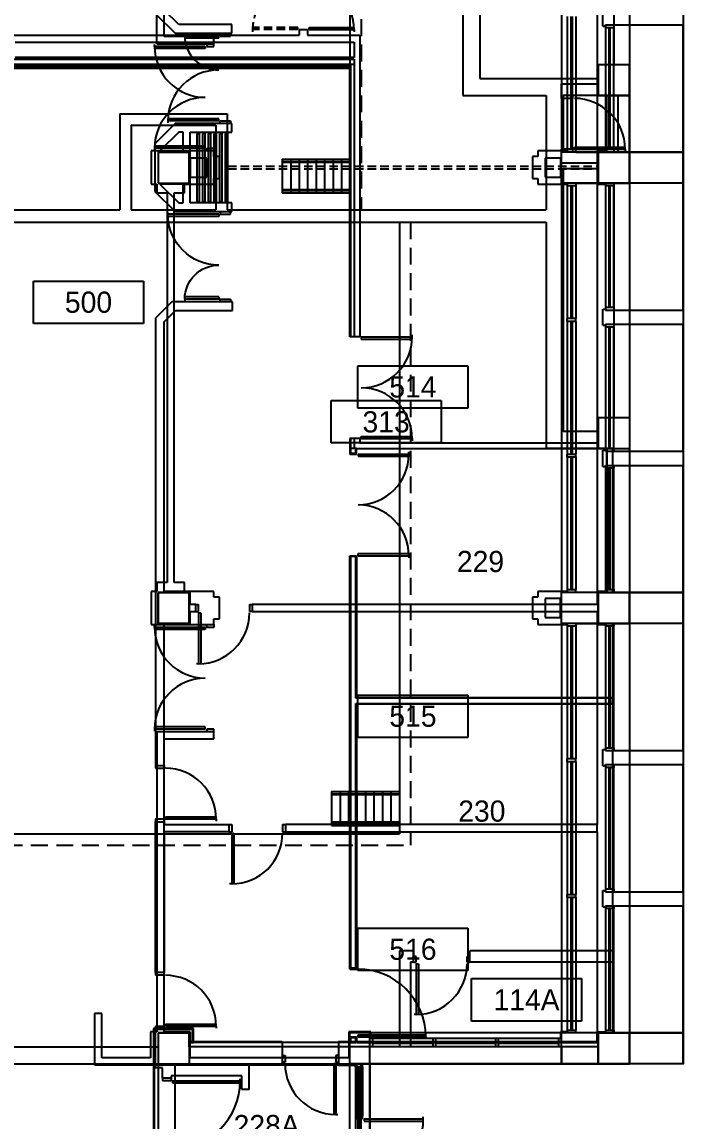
# Model space of a CAD drawing. Header units: inches. Extents: x -219 to 4035, y -10 to 4981.
# Drawn here: x 2621 to 3089, y 3319 to 4099 of the extents above; entities that cross this region are included whole.
import ezdxf
from ezdxf.enums import TextEntityAlignment as Align

# ---------------------------------------------------------------- set-up
doc = ezdxf.new("R2010")
doc.units = ezdxf.units.IN
doc.header["$LTSCALE"] = 48
doc.header["$MEASUREMENT"] = 0
doc.linetypes.add('HIDDEN', pattern=[0.375, 0.25, -0.125])
doc.linetypes.add('HIDDEN2', pattern=[0.1875, 0.125, -0.0625])
doc.layers.get('0').update_dxf_attribs({"color": 13, "linetype": 'CONTINUOUS'})
for name, color, linetype in [('F1-BLDG1', 7, 'CONTINUOUS'), ('F1-BLDG2', 2, 'HIDDEN'), ('F1-BLDG3', 161, 'CONTINUOUS'), ('F1-DOOR1', 3, 'CONTINUOUS'), ('F1-DOORJMB', 32, 'CONTINUOUS'), ('f1-handrail', 3, 'CONTINUOUS'), ('F1-RMNOS', 3, 'CONTINUOUS'), ('F1-STAIR1', 24, 'CONTINUOUS'), ('F2-BLDG1', 7, 'CONTINUOUS'), ('F2-BLDG3', 161, 'CONTINUOUS'), ('F2-DOOR1', 3, 'CONTINUOUS'), ('F2-DOOR2', 61, 'HIDDEN2'), ('F2-RMNOS', 3, 'CONTINUOUS'), ('F2-STAIR1', 24, 'CONTINUOUS'), ('F2-WINDOW1', 1, 'CONTINUOUS'), ('F2-WINDOW2', 4, 'CONTINUOUS'), ('F3-BLDG1', 7, 'CONTINUOUS'), ('F3-BLDG3', 161, 'CONTINUOUS'), ('F3-BLDG4', 2, 'CONTINUOUS'), ('F3-DOOR1', 3, 'CONTINUOUS'), ('F3-DOORJMB', 32, 'CONTINUOUS'), ('F3-RMNOS', 3, 'CONTINUOUS'), ('F3-WINDOW1', 1, 'CONTINUOUS'), ('F3-WINDOW2', 4, 'CONTINUOUS'), ('F4-BLDG3', 161, 'CONTINUOUS'), ('F5-BLDG1', 7, 'CONTINUOUS'), ('F5-BLDG3', 161, 'CONTINUOUS'), ('F5-BLDG4', 2, 'CONTINUOUS'), ('F5-DOOR1', 3, 'CONTINUOUS'), ('F5-DOOR2', 61, 'HIDDEN2'), ('F5-DOORJMB', 32, 'CONTINUOUS'), ('F5-RMNOS', 3, 'CONTINUOUS'), ('F5-WINDOW1', 1, 'CONTINUOUS'), ('F5-WINDOW2', 4, 'CONTINUOUS'), ('F6-BLDG3', 161, 'CONTINUOUS')]:
    doc.layers.add(name, color=color, linetype=linetype)
for name, color, linetype, plot in [('F1-COLUMN1', 8, 'CONTINUOUS', False), ('F2-Bldg1A', 8, 'CONTINUOUS', False), ('F2-COLUMN1', 8, 'CONTINUOUS', False), ('F3-COLUMN1', 8, 'CONTINUOUS', False), ('F5-COLUMN1', 8, 'CONTINUOUS', False)]:
    doc.layers.add(name, color=color, linetype=linetype, plot=plot)
doc.styles.add('ORIG-RMNOS', font='noting.shx')
doc.styles.add('RMNOS', font='noting.shx')

# ---------------------------------------------------------------- blocks, each defined once
blk = doc.blocks.new('L-34C1')
for p, q in [((-11, 11), (11, 11)), ((-11, 11), (-11, -11)), ((11, 11), (11, -11)), ((-11, -11), (11, -11))]:
    blk.add_line(p, q)
blk = doc.blocks.new('ADR-32DL')
for p, q in [((0, 33), (-1.5, 33)), ((0, 1), (0, 33)), ((1.5, 1), (1.5, 32.96)), ((62.5, 1), (62.5, 32.96)), ((64, 1), (64, 33)), ((64, 33), (65.5, 33)), ((0, 1), (1.5, 1)), ((64, 1), (62.5, 1))]:
    blk.add_line(p, q)
for centre, start, end in [((0, 1), 0, 90), ((64, 1), 90, 180)]:
    blk.add_arc(centre, 32, start, end)
blk = doc.blocks.new('ADR-36R')
for p, q in [((-1.5, 1), (-1.5, 36.97)), ((0, 1), (0, 37)), ((0, 37), (1.5, 37)), ((0, 1), (-1.5, 1))]:
    blk.add_line(p, q)
blk.add_arc((0, 1), 36, 90, 180)
blk = doc.blocks.new('L-6C21')
for p, q in [((-7, -11), (-7, 11)), ((-7, 11), (7, 11)), ((7, -11), (7, 11)), ((-7, -11), (7, -11))]:
    blk.add_line(p, q)
blk = doc.blocks.new('L-34C2')
for p, q in [((-11, 11), (11, 11)), ((-11, 11), (-11, -37)), ((11, 11), (11, -37)), ((-11, -37), (11, -37))]:
    blk.add_line(p, q)
blk = doc.blocks.new('L12C31')
for p, q in [((-49, 11), (11, 11)), ((-49, -11), (-49, 11)), ((11, -11), (11, 11)), ((-49, -11), (11, -11))]:
    blk.add_line(p, q)
blk = doc.blocks.new('ADR-36DL')
for p, q in [((0, 37), (-1.5, 37)), ((0, 1), (0, 37)), ((1.5, 1), (1.5, 36.97)), ((70.5, 1), (70.5, 36.97)), ((72, 1), (72, 37)), ((72, 37), (73.5, 37)), ((0, 1), (1.5, 1)), ((72, 1), (70.5, 1))]:
    blk.add_line(p, q)
for centre, start, end in [((0, 1), 0, 90), ((72, 1), 90, 180)]:
    blk.add_arc(centre, 36, start, end)
blk = doc.blocks.new('ADR-24R')
for p, q in [((-1.5, 1), (-1.5, 24.95)), ((0, 25), (1.5, 25)), ((0, 1), (0, 25)), ((-1.5, 1), (0, 1))]:
    blk.add_line(p, q)
blk.add_arc((0, 1), 24, 90, 180)
blk = doc.blocks.new('ADR-36L')
for p, q in [((0, 37), (-1.5, 37)), ((0, 1), (0, 37)), ((1.5, 1), (1.5, 36.97)), ((0, 1), (1.5, 1))]:
    blk.add_line(p, q)
blk.add_arc((0, 1), 36, 0, 90)
blk = doc.blocks.new('ADR-48DL')
for p, q in [((0, 49), (-1.5, 49)), ((0, 1), (0, 49)), ((1.5, 1), (1.5, 48.98)), ((94.5, 1), (94.5, 48.98)), ((96, 1), (96, 49)), ((96, 49), (97.5, 49)), ((0, 1), (1.5, 1)), ((96, 1), (94.5, 1))]:
    blk.add_line(p, q)
for centre, start, end in [((0, 1), 0, 90), ((96, 1), 90, 180)]:
    blk.add_arc(centre, 48, start, end)
blk = doc.blocks.new('rmnos')
at = {"color": 11}
for p, q in [((-0.40625, 0.15625), (0.40625, 0.15625)), ((-0.40625, -0.15625), (-0.40625, 0.15625)), ((0.40625, 0.15625), (0.40625, -0.15625)), ((0.40625, -0.15625), (-0.40625, -0.15625))]:
    blk.add_line(p, q, dxfattribs=at)
at = {"color": 9, "style": 'ORIG-RMNOS'}
blk.add_attdef('ROOM', text='', height=0.15625, dxfattribs=at).set_placement((0, 0), align=Align.MIDDLE)
blk = doc.blocks.new('ADR-42L')
for p, q in [((0, 43), (-1.5, 43)), ((0, 1), (0, 43)), ((1.5, 1), (1.5, 42.97)), ((0, 1), (1.5, 1))]:
    blk.add_line(p, q)
blk.add_arc((0, 1), 42, 0, 90)
blk = doc.blocks.new('ADR-48R')
for p, q in [((-1.5, 1), (-1.5, 48.98)), ((0, 1), (0, 49)), ((0, 49), (1.5, 49)), ((0, 1), (-1.5, 1))]:
    blk.add_line(p, q)
blk.add_arc((0, 1), 48, 90, 180)
blk = doc.blocks.new('RMNOS-1')
at = {"color": 9, "style": 'RMNOS'}
blk.add_attdef('ROOM', text='', height=0.1562, dxfattribs=at).set_placement((0, 0), align=Align.MIDDLE)

msp = doc.modelspace()

# ---------------------------------------------------------------- linework, layer by layer
at = {"layer": 'F1-BLDG1'}
for p, q in [((2933, 4256.5), (2933, 4046.5)), ((2945, 4244.5), (2945, 4058.5)), ((3029, 4058.5), (3029, 4068.5)), ((3029, 4068.5), (3051, 4068.5)), ((3051, 4068.5), (3051, 4046.5)), ((2945, 4058.5), (3029, 4058.5)), ((2933, 4046.5), (2992, 4046.5)), ((2992, 4046.5), (2992, 3965.5)), ((3004, 4046.5), (3004, 4006.5)), ((3051, 4046.5), (3004, 4046.5)), ((2690, 4033.5), (2766, 4033.5)), ((2690, 4033.5), (2690, 3965.5)), ((2766, 4033.5), (2766, 3965.5)), ((3051, 4006.5), (3004, 4006.5)), ((3051, 4006.5), (3051, 3984.5)), ((3029, 3994.5), (3004, 3994.5)), ((3004, 3994.5), (3004, 3808.5)), ((3029, 3994.5), (3029, 3984.5)), ((3029, 3984.5), (3051, 3984.5)), ((2454, 3965.5), (2690, 3965.5)), ((2766, 3965.5), (2992, 3965.5)), ((2199.75, 3956.75), (2992, 3956.75)), ((2992, 3956.75), (2992, 3796.5)), ((3029, 3808.5), (3029, 3818.5)), ((3029, 3818.5), (3051, 3818.5)), ((3051, 3818.5), (3051, 3360.5)), ((3029, 3808.5), (3004, 3808.5)), ((3039, 3796.5), (2992, 3796.5)), ((3039, 3796.5), (3039, 3694.5)), ((2717, 3694.5), (2717, 3672.5)), ((2739, 3694.5), (2717, 3694.5)), ((2739, 3672.5), (2739, 3694.5)), ((3029, 3694.5), (3029, 3672.5)), ((3039, 3694.5), (3029, 3694.5)), ((2717, 3672.5), (2739, 3672.5)), ((3029, 3672.5), (3039, 3672.5)), ((3039, 3672.5), (3039, 3440.5)), ((2888, 3440.5), (2888, 3372.5)), ((2898, 3440.5), (2888, 3440.5)), ((2898, 3432.5), (2898, 3440.5)), ((3039, 3440.5), (2938, 3440.5)), ((2938, 3432.5), (2938, 3440.5)), ((2896, 3432.5), (2896, 3372.5)), ((2898, 3432.5), (2896, 3432.5)), ((3039, 3432.5), (2938, 3432.5)), ((3039, 3432.5), (3039, 3382.5)), ((2739, 3382.5), (2717, 3382.5)), ((2717, 3382.5), (2717, 3372.5)), ((2739, 3372.5), (2739, 3382.5)), ((3029, 3382.5), (3029, 3372.5)), ((3039, 3382.5), (3029, 3382.5)), ((2427, 3372.5), (2717, 3372.5)), ((2888, 3372.5), (2739, 3372.5)), ((3029, 3372.5), (2896, 3372.5)), ((2020, 3360.5), (3051, 3360.5))]:
    msp.add_line(p, q, dxfattribs=at)
at = {"layer": 'F1-BLDG2'}
for p, q in [((2861, 4406.63), (2861, 3965.5)), ((2896, 3956.75), (2896, 3515.5)), ((2177, 3515.5), (2896, 3515.5))]:
    msp.add_line(p, q, dxfattribs=at)
at = {"layer": 'F1-BLDG3'}
for p, q in [((2853, 4406.63), (2853, 3965.5)), ((2698, 4025.5), (2698, 3965.5)), ((2698, 4025.5), (2758, 4025.5)), ((2758, 4025.5), (2758, 3965.5)), ((2698, 3965.5), (2758, 3965.5)), ((2888, 3956.75), (2888, 3523.5)), ((2177, 3523.5), (2888, 3523.5)), ((2729, 3360.5), (2729, 3240.5))]:
    msp.add_line(p, q, dxfattribs=at)
at = {"layer": 'F1-DOORJMB'}
for p, q in [((2900, 3436.5), (2898, 3436.5)), ((2898, 3432.5), (2900, 3432.5)), ((2900, 3432.5), (2900, 3436.5)), ((2936, 3432.5), (2936, 3436.5)), ((2936, 3436.5), (2938, 3436.5)), ((2936, 3432.5), (2938, 3432.5))]:
    msp.add_line(p, q, dxfattribs=at)
at = {"layer": 'f1-handrail', "const_width": 2}
for points in [[(2805, 3999.5), (2853, 3999.5)], [(2805, 3979.5), (2853, 3979.5)], [(2840, 3551.5), (2888, 3551.5)], [(2840, 3531.5), (2888, 3531.5)]]:
    msp.add_lwpolyline(points, dxfattribs=at)
at = {"layer": 'F1-STAIR1'}
for p, q in [((2805, 4001.5), (2853, 4001.5)), ((2805, 4001.5), (2805, 3977.5)), ((2811, 4001.5), (2811, 3977.5)), ((2817, 4001.5), (2817, 3977.5)), ((2823, 4001.5), (2823, 3977.5)), ((2829, 4001.5), (2829, 3977.5)), ((2835, 4001.5), (2835, 3977.5)), ((2841, 4001.5), (2841, 3977.5)), ((2847, 4001.5), (2847, 3977.5)), ((2805, 3977.5), (2853, 3977.5)), ((2840, 3553.5), (2840, 3529.5)), ((2840, 3553.5), (2888, 3553.5)), ((2846, 3553.5), (2846, 3529.5)), ((2852, 3553.5), (2852, 3529.5)), ((2858, 3553.5), (2858, 3529.5)), ((2864, 3553.5), (2864, 3529.5)), ((2870, 3553.5), (2870, 3529.5)), ((2876, 3553.5), (2876, 3529.5)), ((2882, 3553.5), (2882, 3529.5)), ((2840, 3529.5), (2888, 3529.5))]:
    msp.add_line(p, q, dxfattribs=at)
at = {"layer": 'F2-BLDG1'}
for p, q in [((2817, 4093.25), (2823, 4093.25)), ((2817, 4093.25), (2817, 4089.25)), ((2823, 4093.25), (2823, 4089.25)), ((1684.37, 4089.25), (2817, 4089.25)), ((2823, 4089.25), (2860, 4089.25)), ((2860, 4089.25), (2860, 3875.5)), ((3029, 4068.5), (3051, 4068.5)), ((3029, 4054.5), (3029, 4068.5)), ((3051, 4046.5), (3051, 4068.5)), ((2608.25, 4065.87), (2852.87, 4065.87)), ((2852.87, 3875.5), (2852.87, 4065.87)), ((3029, 4054.5), (3003, 4054.5)), ((3003, 4044.5), (3003, 4054.5)), ((3051, 4046.5), (3011, 4046.5)), ((3011, 4044.5), (3011, 4046.5)), ((3011, 4044.5), (3003, 4044.5)), ((3003, 3998.5), (3003, 4008.5)), ((3011, 4008.5), (3003, 4008.5)), ((3011, 4006.5), (3011, 4008.5)), ((3051, 4006.5), (3011, 4006.5)), ((3051, 3984.5), (3051, 4006.5)), ((3029, 3998.5), (3003, 3998.5)), ((3029, 3998.5), (3029, 3984.5)), ((3051, 3984.5), (3029, 3984.5)), ((2860, 3875.5), (2852.87, 3875.5)), ((3029, 3818.5), (3029, 3800.5)), ((3029, 3818.5), (3051, 3818.5)), ((3051, 3818.5), (3051, 3360.5)), ((2860, 3803.5), (2852.87, 3803.5)), ((2852.87, 3803.5), (2852.87, 3792.5)), ((2860, 3803.5), (2860, 3800.5)), ((2857.75, 3796.5), (3034.75, 3796.5)), ((2857.75, 3792.5), (2857.75, 3796.5)), ((2860, 3800.5), (3029, 3800.5)), ((3034.75, 3796.5), (3034.75, 3694.5)), ((2852.87, 3792.5), (2857.75, 3792.5)), ((2852.87, 3427.62), (2852.87, 3720.5)), ((2852.87, 3720.5), (2857.75, 3720.5)), ((2857.75, 3720.5), (2857.75, 3620.12)), ((3029, 3694.5), (3029, 3672.5)), ((3034.75, 3694.5), (3029, 3694.5)), ((3029, 3672.5), (3039, 3672.5)), ((3039, 3672.5), (3039, 3620.12)), ((2857.75, 3620.12), (3039, 3620.12)), ((3039, 3615.24), (2857.75, 3615.24)), ((2857.75, 3615.24), (2857.75, 3427.62)), ((3039, 3615.24), (3039, 3382.5)), ((2852.87, 3427.62), (2857.75, 3427.62)), ((2742.13, 3385.62), (2713.87, 3385.62)), ((2713.87, 3385.62), (2713.87, 3288.22)), ((2742.13, 3375.62), (2742.13, 3385.62)), ((3029, 3382.5), (3029, 3375.62)), ((3039, 3382.5), (3029, 3382.5)), ((2852.87, 3375.62), (2742.13, 3375.62)), ((2852.87, 3375.62), (2852.87, 3379.62)), ((2852.87, 3379.62), (2857.75, 3379.62)), ((2857.75, 3379.62), (2857.75, 3375.62)), ((2857.75, 3375.62), (3029, 3375.62)), ((2729, 3360.5), (2729, 3288.22)), ((2729, 3360.5), (3051, 3360.5))]:
    msp.add_line(p, q, dxfattribs=at)
for points in [[(2717, 3984.5), (2739, 3984.5), (2739, 4006.5), (2717, 4006.5)], [(2717, 3694.5), (2739, 3694.5), (2739, 3672.5), (2717, 3672.5)]]:
    msp.add_lwpolyline(points, close=True, dxfattribs=at)
at = {"layer": 'F2-Bldg1A'}
for p, q in [((2614.75, 4072.37), (2856, 4072.37)), ((2614.75, 4068.75), (2856, 4068.75)), ((2853.5, 4068.75), (2853.5, 3875.5)), ((2856, 4072.37), (2856, 3875.5)), ((2853.5, 4067.12), (2614.75, 4067.12)), ((2615.75, 4066.5), (2853.5, 4066.5)), ((2853.5, 3803.5), (2853.5, 3793.12)), ((2856, 3803.5), (2856, 3796.5)), ((2857.75, 3796.5), (2853.5, 3796.5)), ((2857.12, 3793.12), (2857.12, 3796.5)), ((3035.38, 3694.5), (3035.38, 3796.5)), ((3035.38, 3796.5), (3039, 3796.5)), ((3039, 3796.5), (3039, 3694.5)), ((2853.5, 3793.12), (2857.12, 3793.12)), ((2857.12, 3719.87), (2853.5, 3719.87)), ((2853.5, 3719.87), (2853.5, 3428.47)), ((2857.12, 3619.49), (2857.12, 3719.87)), ((3035.38, 3694.5), (3039, 3694.5)), ((3039, 3619.49), (2857.12, 3619.49)), ((3039, 3615.87), (3039, 3619.49)), ((2857.12, 3428.47), (2857.12, 3615.87)), ((2857.12, 3615.87), (3039, 3615.87)), ((2853.5, 3428.47), (2857.12, 3428.47)), ((2714.5, 3288.22), (2714.5, 3385)), ((2714.5, 3385), (2741.5, 3385)), ((2739, 3382.5), (2717, 3382.5)), ((2717, 3382.5), (2717, 3288.22)), ((2739, 3372.5), (2739, 3382.5)), ((2741.5, 3385), (2741.5, 3375.62)), ((2739, 3375.62), (2742.13, 3375.62)), ((2857.12, 3379), (2853.5, 3379)), ((2853.5, 3379), (2853.5, 3375.62)), ((2853.5, 3375.62), (2857.12, 3375.62)), ((2857.12, 3375.62), (2857.12, 3379)), ((3029, 3375.62), (3029, 3372.5)), ((3029, 3372.5), (2739, 3372.5))]:
    msp.add_line(p, q, dxfattribs=at)
at = {"layer": 'F2-BLDG3'}
for p, q in [((3040, 4234.5), (3040, 4068.5)), ((2615.75, 4084.25), (2856, 4084.25)), ((2856, 4084.25), (2856, 4073.37)), ((2856, 4073.37), (2615.75, 4073.37)), ((3040, 3984.5), (3040, 3818.5))]:
    msp.add_line(p, q, dxfattribs=at)
at = {"layer": 'F2-STAIR1'}
for p, q in [((3035, 4006.5), (3035, 4046.5)), ((3043, 4006.5), (3043, 4046.5)), ((3051, 4006.5), (3051, 4046.5))]:
    msp.add_line(p, q, dxfattribs=at)
at = {"layer": 'F2-WINDOW1'}
for p, q in [((2858, 3323.5), (2858, 3358.5)), ((2859.5, 3323.5), (2859.5, 3358.5)), ((2860.5, 3323.5), (2860.5, 3358.5)), ((2862, 3358.5), (2862, 3323.5))]:
    msp.add_line(p, q, dxfattribs=at)
at = {"layer": 'F2-WINDOW2'}
for p, q in [((2858, 3358.5), (2858, 3360.5)), ((2862, 3358.5), (2862, 3360.5)), ((2858, 3358.5), (2862, 3358.5)), ((2862, 3323.5), (2858, 3323.5)), ((2858, 3321.5), (2858, 3323.5)), ((2862, 3321.5), (2858, 3321.5)), ((2862, 3321.5), (2862, 3323.5))]:
    msp.add_line(p, q, dxfattribs=at)
at = {"layer": 'F3-BLDG1'}
for p, q in [((2716.25, 4083.25), (2716.25, 4457.88)), ((2721.25, 4088.25), (2721.25, 4289.5)), ((2756.5, 4088.25), (2721.25, 4088.25)), ((2756.5, 4083.25), (2756.5, 4088.25)), ((2716.25, 4083.25), (2756.5, 4083.25)), ((2756.5, 4007.25), (2712.25, 4007.25)), ((2712.25, 4007.25), (2712.25, 3983.75)), ((2756.5, 4003.25), (2756.5, 4007.25)), ((3007, 4007.25), (2986.25, 4007.25)), ((2986.25, 4007.25), (2986.25, 4003.25)), ((3007, 4008.5), (3013, 4008.5)), ((3007, 4008.5), (3007, 4007.25)), ((3013, 4006.5), (3013, 4008.5)), ((3051, 4006.5), (3013, 4006.5)), ((3013, 4006.5), (3051, 4006.5)), ((3051, 3984.5), (3051, 4006.5)), ((3051, 4006.5), (3051, 3984.5)), ((2760.5, 4003.25), (2756.5, 4003.25)), ((2760.5, 3987.75), (2760.5, 4003.25)), ((2986.25, 4003.25), (2982.25, 4003.25)), ((2982.25, 4003.25), (2982.25, 3987.75)), ((2712.25, 3983.75), (2716.25, 3983.75)), ((2716.25, 3983.75), (2716.25, 3977.5)), ((2735.75, 3977.5), (2735.75, 3983.75)), ((2735.75, 3983.75), (2756.5, 3983.75)), ((2756.5, 3983.75), (2756.5, 3987.75)), ((2756.5, 3987.75), (2760.5, 3987.75)), ((2982.25, 3987.75), (2986.25, 3987.75)), ((2986.25, 3987.75), (2986.25, 3983.75)), ((2986.25, 3983.75), (3007, 3983.75)), ((3007, 3983.75), (3007, 3982.5)), ((3013, 3982.5), (3007, 3982.5)), ((3013, 3984.5), (3051, 3984.5)), ((3051, 3984.5), (3013, 3984.5)), ((3013, 3984.5), (3013, 3982.5)), ((2716.25, 3977.5), (2723.5, 3977.5)), ((2723.5, 3977.5), (2723.5, 3701.5)), ((2728.5, 3701.5), (2728.5, 3977.5)), ((2728.5, 3977.5), (2735.75, 3977.5)), ((2712.25, 3695.25), (2712.25, 3671.75)), ((2716.25, 3695.25), (2712.25, 3695.25)), ((2723.5, 3701.5), (2716.25, 3701.5)), ((2716.25, 3701.5), (2716.25, 3695.25)), ((2735.75, 3701.5), (2728.5, 3701.5)), ((2735.75, 3695.25), (2735.75, 3701.5)), ((2756.5, 3695.25), (2735.75, 3695.25)), ((2756.5, 3691.25), (2756.5, 3695.25)), ((3007, 3695.25), (2986.25, 3695.25)), ((2986.25, 3695.25), (2986.25, 3691.25)), ((3007, 3696.5), (3007, 3695.25)), ((3007, 3696.5), (3013, 3696.5)), ((3013, 3694.5), (3013, 3696.5)), ((3051, 3694.5), (3013, 3694.5)), ((3051, 3672.5), (3051, 3694.5)), ((2760.5, 3691.25), (2756.5, 3691.25)), ((2760.5, 3675.75), (2760.5, 3691.25)), ((2986.25, 3691.25), (2982.25, 3691.25)), ((2982.25, 3691.25), (2982.25, 3675.75)), ((2712.25, 3671.75), (2756.5, 3671.75)), ((2756.5, 3671.75), (2756.5, 3675.75)), ((2756.5, 3675.75), (2760.5, 3675.75)), ((2982.25, 3675.75), (2986.25, 3675.75)), ((2986.25, 3675.75), (2986.25, 3671.75)), ((2986.25, 3671.75), (3007, 3671.75)), ((3007, 3671.75), (3007, 3670.5)), ((3013, 3670.5), (3007, 3670.5)), ((3013, 3672.5), (3051, 3672.5)), ((3013, 3672.5), (3013, 3670.5)), ((2756.5, 3595.75), (2716.25, 3595.75)), ((2716.25, 3595.75), (2716.25, 3383.25)), ((2756.5, 3590.75), (2756.5, 3595.75)), ((2721.25, 3383.25), (2721.25, 3590.75)), ((2721.25, 3590.75), (2756.5, 3590.75)), ((2677.25, 3396.25), (2672, 3396.25)), ((2672, 3396.25), (2672, 3359.75)), ((2677.25, 3364.75), (2677.25, 3396.25)), ((2716.25, 3383.25), (2711.75, 3383.25)), ((2711.75, 3383.25), (2711.75, 3364.75)), ((2739.75, 3383.25), (2721.25, 3383.25)), ((2739.75, 3364.75), (2739.75, 3383.25)), ((2867.75, 3383.25), (2852.25, 3383.25)), ((2852.25, 3383.25), (2852.25, 3364.75)), ((2867.75, 3378.5), (2867.75, 3383.25)), ((3002.25, 3383.25), (3002.25, 3378.5)), ((3007, 3383.25), (3002.25, 3383.25)), ((3007, 3384.5), (3013, 3384.5)), ((3007, 3384.5), (3007, 3383.25)), ((3013, 3382.5), (3013, 3384.5)), ((3051, 3382.5), (3013, 3382.5)), ((3051, 3360.5), (3051, 3382.5)), ((2869, 3378.5), (2867.75, 3378.5)), ((2869, 3378.5), (2869, 3372.5)), ((3002.25, 3378.5), (3001, 3378.5)), ((3001, 3372.5), (3001, 3378.5)), ((2867, 3360.5), (2867, 3372.5)), ((2869, 3372.5), (2867, 3372.5)), ((3003, 3372.5), (3001, 3372.5)), ((3003, 3372.5), (3003, 3360.5)), ((2672, 3359.75), (2857, 3359.75)), ((2711.75, 3364.75), (2677.25, 3364.75)), ((2852.25, 3364.75), (2739.75, 3364.75)), ((2857, 3358.5), (2857, 3359.75)), ((2861, 3360.5), (2867, 3360.5)), ((2861, 3358.5), (2861, 3360.5)), ((3003, 3360.5), (3051, 3360.5)), ((2857, 3358.5), (2861, 3358.5))]:
    msp.add_line(p, q, dxfattribs=at)
at = {"layer": 'F3-BLDG3'}
for p, q in [((2751.5, 4002.25), (2739.75, 4002.25)), ((2739.75, 4002.25), (2739.75, 3988.75)), ((2751.5, 3988.75), (2751.5, 4002.25)), ((2991.25, 4002.25), (2991.25, 3988.75)), ((3002.25, 4002.25), (2991.25, 4002.25)), ((3002.25, 4002.25), (3002.25, 3988.75)), ((2739.75, 3988.75), (2751.5, 3988.75)), ((2991.25, 3988.75), (3002.25, 3988.75)), ((2991.25, 3690.25), (2991.25, 3676.75)), ((3002.25, 3690.25), (2991.25, 3690.25)), ((3002.25, 3676.75), (3002.25, 3690.25)), ((2991.25, 3676.75), (3002.25, 3676.75))]:
    msp.add_line(p, q, dxfattribs=at)
at = {"layer": 'F3-BLDG4'}
for p, q in [((3003, 4295.75), (3003, 4007.25)), ((3051, 4296.5), (3051, 4006.5)), ((3003, 3983.75), (3003, 3695.25)), ((3051, 3984.5), (3051, 3694.5)), ((3003, 3671.75), (3003, 3383.25)), ((3051, 3672.5), (3051, 3382.5)), ((3002.25, 3382.5), (2867.75, 3382.5)), ((2853, 3240.5), (2853, 3359.75)), ((2867, 3240.5), (2867, 3360.5)), ((3003, 3360.5), (2867, 3360.5))]:
    msp.add_line(p, q, dxfattribs=at)
at = {"layer": 'F3-DOORJMB'}
for p, q in [((2751.5, 4083.25), (2751.5, 4081.25)), ((2751.5, 4081.25), (2756.5, 4081.25)), ((2756.5, 4081.25), (2756.5, 4083.25)), ((2751.5, 4007.25), (2751.5, 4009.25)), ((2751.5, 4009.25), (2756.5, 4009.25)), ((2756.5, 4009.25), (2756.5, 4007.25)), ((2751.5, 3669.75), (2751.5, 3671.75)), ((2756.5, 3671.75), (2756.5, 3669.75)), ((2756.5, 3669.75), (2751.5, 3669.75)), ((2756.5, 3597.75), (2751.5, 3597.75)), ((2751.5, 3597.75), (2751.5, 3595.75)), ((2756.5, 3595.75), (2756.5, 3597.75))]:
    msp.add_line(p, q, dxfattribs=at)
at = {"layer": 'F3-WINDOW1'}
for p, q in [((3007, 4102.5), (3007, 4008.5)), ((3009.5, 4102.5), (3009.5, 4008.5)), ((3010.5, 4102.5), (3010.5, 4008.5)), ((3013, 4102.5), (3013, 4008.5)), ((3007, 3982.5), (3007, 3888.5)), ((3009.5, 3982.5), (3009.5, 3888.5)), ((3010.5, 3982.5), (3010.5, 3888.5)), ((3013, 3982.5), (3013, 3888.5)), ((3007, 3886.5), (3007, 3792.5)), ((3009.5, 3886.5), (3009.5, 3792.5)), ((3010.5, 3886.5), (3010.5, 3792.5)), ((3013, 3886.5), (3013, 3792.5)), ((3007, 3790.5), (3007, 3696.5)), ((3009.5, 3790.5), (3009.5, 3696.5)), ((3010.5, 3790.5), (3010.5, 3696.5)), ((3013, 3790.5), (3013, 3696.5)), ((3007, 3670.5), (3007, 3576.5)), ((3009.5, 3670.5), (3009.5, 3576.5)), ((3010.5, 3670.5), (3010.5, 3576.5)), ((3013, 3670.5), (3013, 3576.5)), ((3007, 3574.5), (3007, 3480.5)), ((3009.5, 3574.5), (3009.5, 3480.5)), ((3010.5, 3574.5), (3010.5, 3480.5)), ((3013, 3574.5), (3013, 3480.5)), ((3007, 3478.5), (3007, 3384.5)), ((3009.5, 3478.5), (3009.5, 3384.5)), ((3010.5, 3478.5), (3010.5, 3384.5)), ((3013, 3478.5), (3013, 3384.5)), ((2911.67, 3378.5), (2869, 3378.5)), ((2911.67, 3376), (2869, 3376)), ((2911.67, 3375), (2869, 3375)), ((2956.33, 3378.5), (2913.67, 3378.5)), ((2956.33, 3376), (2913.67, 3376)), ((2956.33, 3375), (2913.67, 3375)), ((3001, 3378.5), (2958.33, 3378.5)), ((3001, 3376), (2958.33, 3376)), ((3001, 3375), (2958.33, 3375)), ((2911.67, 3372.5), (2869, 3372.5)), ((2956.33, 3372.5), (2913.67, 3372.5)), ((3001, 3372.5), (2958.33, 3372.5)), ((2857, 3358.5), (2857, 3242.5)), ((2858.5, 3358.5), (2858.5, 3242.5)), ((2859.5, 3242.5), (2859.5, 3358.5)), ((2861, 3242.5), (2861, 3358.5))]:
    msp.add_line(p, q, dxfattribs=at)
at = {"layer": 'F3-WINDOW2'}
for p, q in [((3007, 3886.5), (3007, 3888.5)), ((3013, 3888.5), (3007, 3888.5)), ((3013, 3886.5), (3007, 3886.5)), ((3013, 3886.5), (3013, 3888.5)), ((3007, 3790.5), (3007, 3792.5)), ((3007, 3792.5), (3013, 3792.5)), ((3007, 3790.5), (3013, 3790.5)), ((3013, 3790.5), (3013, 3792.5)), ((3013, 3576.5), (3007, 3576.5)), ((3007, 3574.5), (3007, 3576.5)), ((3013, 3574.5), (3007, 3574.5)), ((3013, 3574.5), (3013, 3576.5)), ((3007, 3480.5), (3013, 3480.5)), ((3007, 3478.5), (3007, 3480.5)), ((3007, 3478.5), (3013, 3478.5)), ((3013, 3478.5), (3013, 3480.5)), ((2911.67, 3378.5), (2911.67, 3372.5)), ((2913.67, 3378.5), (2911.67, 3378.5)), ((2913.67, 3378.5), (2913.67, 3372.5)), ((2956.33, 3372.5), (2956.33, 3378.5)), ((2958.33, 3378.5), (2956.33, 3378.5)), ((2958.33, 3372.5), (2958.33, 3378.5)), ((2913.67, 3372.5), (2911.67, 3372.5)), ((2958.33, 3372.5), (2956.33, 3372.5))]:
    msp.add_line(p, q, dxfattribs=at)
at = {"layer": 'F4-BLDG3'}
msp.add_lwpolyline([(2801.22, 4624.84), (2806.88, 4630.5), (3089, 4630.5), (3089, 3360.5), (2867, 3360.5), (2867, 3240.5)], dxfattribs=at)
at = {"layer": 'F5-BLDG1'}
for p, q in [((2731.71, 4096.75), (2721.25, 4107.03)), ((3032.25, 4095.75), (3032.25, 4107.25)), ((2715.12, 4104.46), (2729.2, 4090.62)), ((3089, 4106.5), (3089, 4096.5)), ((2769.25, 4096.75), (2731.71, 4096.75)), ((2769.25, 4090.62), (2769.25, 4096.75)), ((3032.25, 4095.75), (3034, 4095.75)), ((3034, 4096.5), (3089, 4096.5)), ((3034, 4095.75), (3034, 4096.5)), ((2729.2, 4090.62), (2769.25, 4090.62)), ((2729.2, 4026.62), (2714.75, 4012.42)), ((2769.25, 4026.62), (2729.2, 4026.62)), ((2769.25, 4020.5), (2769.25, 4026.62)), ((2739.75, 3970.5), (2739.75, 4020.5)), ((2739.75, 4020.5), (2769.25, 4020.5)), ((2714.75, 4012.42), (2714.75, 3978.58)), ((3034, 4007.25), (3028.25, 4007.25)), ((3028.25, 4007.25), (3028.25, 3983.75)), ((3034, 4006.5), (3034, 4007.25)), ((3034, 4006.5), (3089, 4006.5)), ((3089, 4006.5), (3089, 3984.5)), ((3028.25, 3983.75), (3034, 3983.75)), ((3089, 3984.5), (3034, 3984.5)), ((3034, 3983.75), (3034, 3984.5)), ((2714.75, 3978.58), (2729.2, 3964.37)), ((2769.25, 3970.5), (2739.75, 3970.5)), ((2769.25, 3964.37), (2769.25, 3970.5)), ((2729.2, 3964.37), (2769.25, 3964.37)), ((2726.91, 3900.37), (2715.12, 3888.79)), ((2769.75, 3900.37), (2726.91, 3900.37)), ((2769.75, 3894.25), (2769.75, 3900.37)), ((2715.12, 3888.79), (2715.12, 3572)), ((2721.25, 3886.22), (2729.42, 3894.25)), ((2729.42, 3894.25), (2769.75, 3894.25)), ((3032.25, 3883.75), (3032.25, 3895.25)), ((3032.25, 3895.25), (3034, 3895.25)), ((3034, 3895.25), (3034, 3894.5)), ((3034, 3894.5), (3089, 3894.5)), ((3089, 3894.5), (3089, 3884.5)), ((2721.25, 3695.25), (2721.25, 3886.22)), ((3032.25, 3883.75), (3034, 3883.75)), ((3034, 3884.5), (3089, 3884.5)), ((3034, 3884.5), (3034, 3883.75)), ((3032.25, 3783.75), (3032.25, 3795.25)), ((3032.25, 3795.25), (3034, 3795.25)), ((3034, 3794.5), (3034, 3795.25)), ((3034, 3794.5), (3089, 3794.5)), ((3089, 3794.5), (3089, 3784.5)), ((3032.25, 3783.75), (3034, 3783.75)), ((3034, 3784.5), (3089, 3784.5)), ((3034, 3783.75), (3034, 3784.5)), ((2739.75, 3695.25), (2721.25, 3695.25)), ((2739.75, 3686), (2739.75, 3695.25)), ((3034, 3695.25), (3028.25, 3695.25)), ((3028.25, 3695.25), (3028.25, 3686)), ((3034, 3694.5), (3034, 3695.25)), ((3034, 3694.5), (3089, 3694.5)), ((3089, 3694.5), (3089, 3672.5)), ((2743.75, 3686), (2739.75, 3686)), ((2739.75, 3671.75), (2739.75, 3681)), ((2739.75, 3681), (2743.75, 3681)), ((2743.75, 3681), (2743.75, 3686)), ((3028.25, 3686), (2783.75, 3686)), ((2783.75, 3686), (2783.75, 3681)), ((2783.75, 3681), (3028.25, 3681)), ((3028.25, 3681), (3028.25, 3671.75)), ((2721.25, 3572), (2721.25, 3671.75)), ((2721.25, 3671.75), (2739.75, 3671.75)), ((3028.25, 3671.75), (3034, 3671.75)), ((3089, 3672.5), (3034, 3672.5)), ((3034, 3671.75), (3034, 3672.5)), ((3032.25, 3571.75), (3032.25, 3583.25)), ((3032.25, 3583.25), (3034, 3583.25)), ((3034, 3582.5), (3034, 3583.25)), ((3034, 3582.5), (3089, 3582.5)), ((3089, 3582.5), (3089, 3572.5)), ((2715.12, 3572), (2721.25, 3572)), ((3032.25, 3571.75), (3034, 3571.75)), ((3034, 3572.5), (3089, 3572.5)), ((3034, 3571.75), (3034, 3572.5)), ((2715.12, 3425.25), (2715.12, 3532)), ((2715.12, 3532), (2721.25, 3532)), ((2721.25, 3532), (2721.25, 3530)), ((2721.25, 3530), (2767.25, 3530)), ((2767.25, 3525), (2721.25, 3525)), ((2721.25, 3525), (2721.25, 3425.25)), ((2767.25, 3530), (2767.25, 3525)), ((3028.25, 3530), (2807.25, 3530)), ((2807.25, 3530), (2807.25, 3525)), ((2807.25, 3525), (3028.25, 3525)), ((3028.25, 3525), (3028.25, 3530)), ((3032.25, 3471.75), (3032.25, 3483.25)), ((3032.25, 3483.25), (3034, 3483.25)), ((3034, 3482.5), (3034, 3483.25)), ((3034, 3482.5), (3089, 3482.5)), ((3089, 3482.5), (3089, 3472.5)), ((3032.25, 3471.75), (3034, 3471.75)), ((3034, 3472.5), (3089, 3472.5)), ((3034, 3471.75), (3034, 3472.5)), ((2721.25, 3425.25), (2715.12, 3425.25)), ((2715.12, 3357.75), (2715.12, 3385.25)), ((2715.12, 3385.25), (2721.25, 3385.25)), ((2721.25, 3385.25), (2721.25, 3383.25)), ((2721.25, 3383.25), (2739.75, 3383.25)), ((2739.75, 3383.25), (2739.75, 3376.25)), ((3028.25, 3376.25), (3028.25, 3383.25)), ((3028.25, 3383.25), (3034, 3383.25)), ((3034, 3383.25), (3034, 3382.5)), ((3034, 3382.5), (3089, 3382.5)), ((3089, 3382.5), (3089, 3360.5)), ((2739.75, 3376.25), (2805, 3376.25)), ((2805, 3376.25), (2805, 3359.62)), ((2845, 3376.25), (2845, 3359.62)), ((2845, 3376.25), (3028.25, 3376.25)), ((2805, 3359.62), (2781.5, 3359.62)), ((2781.5, 3342.37), (2781.5, 3359.62)), ((2845, 3359.62), (2857, 3359.62)), ((3089, 3360.5), (2857, 3360.5)), ((2857, 3360.5), (2857, 3359.62)), ((2720.12, 3357.75), (2715.12, 3357.75)), ((2720.12, 3350.5), (2720.12, 3357.75)), ((2776.5, 3352.12), (2726.25, 3352.12)), ((2726.25, 3352.12), (2726.25, 3350.5)), ((2776.5, 3342.37), (2776.5, 3352.12)), ((2726.25, 3350.5), (2720.12, 3350.5)), ((2781.5, 3342.37), (2776.5, 3342.37))]:
    msp.add_line(p, q, dxfattribs=at)
at = {"layer": 'F5-BLDG3'}
for p, q in [((2731.71, 4020.5), (2718.23, 4007.25)), ((2734.75, 4020.5), (2731.71, 4020.5)), ((2734.75, 4007.25), (2734.75, 4020.5)), ((2718.23, 4007.25), (2734.75, 4007.25)), ((2734.75, 3983.75), (2718.23, 3983.75)), ((2718.23, 3983.75), (2731.71, 3970.5)), ((2734.75, 3970.5), (2734.75, 3983.75)), ((2731.71, 3970.5), (2734.75, 3970.5))]:
    msp.add_line(p, q, dxfattribs=at)
at = {"layer": 'F5-BLDG4'}
for p, q in [((3028.25, 4295.75), (3028.25, 4007.25)), ((3089, 4006.5), (3089, 4096.5)), ((3028.25, 3983.75), (3028.25, 3695.25)), ((3089, 3894.5), (3089, 3984.5)), ((3089, 3794.5), (3089, 3884.5)), ((3089, 3694.5), (3089, 3784.5)), ((3028.25, 3671.75), (3028.25, 3530)), ((3089, 3582.5), (3089, 3672.5)), ((3089, 3482.5), (3089, 3572.5)), ((3028.25, 3525), (3028.25, 3383.25)), ((3089, 3382.5), (3089, 3472.5)), ((2853, 3242.5), (2853, 3359.62)), ((2867, 3240.5), (2867, 3360.5))]:
    msp.add_line(p, q, dxfattribs=at)
at = {"layer": 'F5-DOOR1'}
for points in [[(2744.5, 4019.5), (2744.5, 3971.5), (2746.5, 3971.5), (2746.5, 4019.5)], [(2748.5, 4019.5), (2748.5, 3971.5), (2750.5, 3971.5), (2750.5, 4019.5)], [(2752.5, 4019.5), (2752.5, 3971.5), (2754.5, 3971.5), (2754.5, 4019.5)], [(2756.5, 4019.5), (2756.5, 3971.5), (2758.5, 3971.5), (2758.5, 4019.5)], [(2760.5, 4019.5), (2760.5, 3971.5), (2762.5, 3971.5), (2762.5, 4019.5)], [(2764.5, 4019.5), (2764.5, 3971.5), (2766.5, 3971.5), (2766.5, 4019.5)]]:
    msp.add_lwpolyline(points, close=True, dxfattribs=at)
at = {"layer": 'F5-DOOR2'}
for p, q in [((2766.5, 3996.5), (3028.25, 3996.5)), ((2766.5, 3994.5), (3028.25, 3994.5))]:
    msp.add_line(p, q, dxfattribs=at)
at = {"layer": 'F5-DOORJMB'}
for p, q in [((2761, 4090.62), (2761, 4088.62)), ((2761, 4088.62), (2768.25, 4088.62)), ((2768.25, 4088.62), (2768.25, 4090.62)), ((2761, 4026.62), (2761, 4028.62)), ((2761, 4028.62), (2768.25, 4028.62)), ((2768.25, 4028.62), (2768.25, 4026.62)), ((2761, 3964.37), (2761, 3962.37)), ((2761, 3962.37), (2768.25, 3962.37)), ((2768.25, 3962.37), (2768.25, 3964.37)), ((2761, 3900.37), (2761, 3902.37)), ((2761, 3902.37), (2768.25, 3902.37)), ((2768.25, 3902.37), (2768.25, 3900.37)), ((2743.75, 3686), (2745.75, 3686)), ((2743.75, 3681), (2745.75, 3681)), ((2745.75, 3681), (2745.75, 3686)), ((2781.75, 3686), (2781.75, 3681)), ((2781.75, 3686), (2783.75, 3686)), ((2783.75, 3681), (2781.75, 3681)), ((2715.12, 3572), (2715.12, 3570)), ((2715.12, 3570), (2721.25, 3570)), ((2721.25, 3572), (2721.25, 3570)), ((2715.12, 3534), (2721.25, 3534)), ((2715.12, 3534), (2715.12, 3532)), ((2721.25, 3534), (2721.25, 3532)), ((2767.25, 3530), (2769.25, 3530)), ((2767.25, 3525), (2769.25, 3525)), ((2769.25, 3530), (2769.25, 3525)), ((2805.25, 3530), (2805.25, 3525)), ((2805.25, 3530), (2807.25, 3530)), ((2805.25, 3525), (2807.25, 3525)), ((2715.12, 3425.25), (2715.12, 3423.25)), ((2721.25, 3423.25), (2715.12, 3423.25)), ((2721.25, 3423.25), (2721.25, 3425.25)), ((2715.12, 3387.25), (2721.25, 3387.25)), ((2715.12, 3387.25), (2715.12, 3385.25)), ((2721.25, 3385.25), (2721.25, 3387.25)), ((2805, 3366.37), (2807, 3366.37)), ((2807, 3361.62), (2805, 3361.62)), ((2807, 3366.37), (2807, 3361.62)), ((2845, 3366.37), (2843, 3366.37)), ((2843, 3366.37), (2843, 3361.62)), ((2843, 3361.62), (2845, 3361.62)), ((2720.12, 3350.5), (2720.12, 3348.5)), ((2726.25, 3348.5), (2720.12, 3348.5)), ((2726.25, 3350.5), (2726.25, 3348.5))]:
    msp.add_line(p, q, dxfattribs=at)
at = {"layer": 'F5-WINDOW1'}
for p, q in [((3034, 4094.5), (3034, 4008.5)), ((3036.5, 4094.5), (3036.5, 4008.5)), ((3037.5, 4008.5), (3037.5, 4094.5)), ((3040, 4008.5), (3040, 4094.5)), ((3034, 3982.5), (3034, 3896.5)), ((3036.5, 3982.5), (3036.5, 3896.5)), ((3037.5, 3896.5), (3037.5, 3982.5)), ((3040, 3896.5), (3040, 3982.5)), ((3034, 3882.5), (3034, 3796.5)), ((3036.5, 3882.5), (3036.5, 3796.5)), ((3037.5, 3796.5), (3037.5, 3882.5)), ((3040, 3796.5), (3040, 3882.5)), ((3034, 3782.5), (3034, 3696.5)), ((3036.5, 3782.5), (3036.5, 3696.5)), ((3037.5, 3696.5), (3037.5, 3782.5)), ((3040, 3696.5), (3040, 3782.5)), ((3034, 3670.5), (3034, 3584.5)), ((3036.5, 3670.5), (3036.5, 3584.5)), ((3037.5, 3584.5), (3037.5, 3670.5)), ((3040, 3584.5), (3040, 3670.5)), ((3034, 3570.5), (3034, 3484.5)), ((3036.5, 3570.5), (3036.5, 3484.5)), ((3037.5, 3484.5), (3037.5, 3570.5)), ((3040, 3484.5), (3040, 3570.5)), ((3034, 3470.5), (3034, 3384.5)), ((3036.5, 3470.5), (3036.5, 3384.5)), ((3037.5, 3384.5), (3037.5, 3470.5)), ((3040, 3384.5), (3040, 3470.5)), ((2857, 3358.5), (2857, 3242.5)), ((2858.5, 3358.5), (2858.5, 3242.5)), ((2859.5, 3242.5), (2859.5, 3358.5)), ((2861, 3242.5), (2861, 3358.5))]:
    msp.add_line(p, q, dxfattribs=at)
at = {"layer": 'F5-WINDOW2'}
for p, q in [((3034, 4095.75), (3034, 4094.5)), ((3040, 4094.5), (3034, 4094.5)), ((3040, 4096.5), (3040, 4094.5)), ((3034, 4008.5), (3034, 4007.25)), ((3034, 4008.5), (3040, 4008.5)), ((3040, 4008.5), (3040, 4006.5)), ((3034, 3983.75), (3034, 3982.5)), ((3040, 3982.5), (3034, 3982.5)), ((3040, 3984.5), (3040, 3982.5)), ((3034, 3896.5), (3034, 3895.25)), ((3034, 3896.5), (3040, 3896.5)), ((3040, 3896.5), (3040, 3894.5)), ((3034, 3883.75), (3034, 3882.5)), ((3040, 3882.5), (3034, 3882.5)), ((3040, 3884.5), (3040, 3882.5)), ((3034, 3796.5), (3040, 3796.5)), ((3034, 3796.5), (3034, 3795.25)), ((3040, 3796.5), (3040, 3794.5)), ((3034, 3783.75), (3034, 3782.5)), ((3040, 3782.5), (3034, 3782.5)), ((3040, 3784.5), (3040, 3782.5)), ((3034, 3696.5), (3034, 3695.25)), ((3034, 3696.5), (3040, 3696.5)), ((3040, 3696.5), (3040, 3694.5)), ((3034, 3671.75), (3034, 3670.5)), ((3040, 3670.5), (3034, 3670.5)), ((3040, 3672.5), (3040, 3670.5)), ((3034, 3584.5), (3040, 3584.5)), ((3034, 3584.5), (3034, 3583.25)), ((3040, 3584.5), (3040, 3582.5)), ((3034, 3571.75), (3034, 3570.5)), ((3040, 3570.5), (3034, 3570.5)), ((3040, 3572.5), (3040, 3570.5)), ((3034, 3484.5), (3034, 3483.25)), ((3034, 3484.5), (3040, 3484.5)), ((3040, 3484.5), (3040, 3482.5)), ((3034, 3471.75), (3034, 3470.5)), ((3040, 3470.5), (3034, 3470.5)), ((3040, 3472.5), (3040, 3470.5)), ((3034, 3384.5), (3040, 3384.5)), ((3034, 3384.5), (3034, 3383.25)), ((3040, 3384.5), (3040, 3382.5)), ((2857, 3359.62), (2857, 3358.5)), ((2861, 3358.5), (2861, 3360.5)), ((2861, 3358.5), (2857, 3358.5))]:
    msp.add_line(p, q, dxfattribs=at)
at = {"layer": 'F6-BLDG3'}
for p, q in [((3089, 4630.5), (3089, 3360.5)), ((3089, 3360.5), (2867, 3360.5)), ((2867, 3360.5), (2867, 3240.5))]:
    msp.add_line(p, q, dxfattribs=at)

# ---------------------------------------------------------------- block references
at = {"layer": 'F1-COLUMN1'}
for p in [(3040, 4057.5), (2728, 3995.5), (3040, 3995.5), (3040, 3807.5), (2728, 3683.5), (3040, 3683.5), (2728, 3371.5), (3040, 3371.5)]:
    msp.add_blockref('L-34C1', p, dxfattribs=at)
at = {"layer": 'F1-DOOR1', "rotation": 180}
msp.add_blockref('ADR-36R', (2900, 3432.5), dxfattribs=at)
at = {"layer": 'F1-RMNOS'}
ref = msp.add_blockref('rmnos', (2978.13, 3405.88), dxfattribs=dict(at, xscale=96, yscale=96, zscale=96))
ref.add_attrib('ROOM', '114A', dxfattribs={"layer": '0', "color": 9, "height": 15, "style": 'ORIG-RMNOS'}).set_placement((2978.13, 3405.88), align=Align.MIDDLE)
at = {"layer": 'F2-COLUMN1'}
for p in [(3040, 4057.5), (2728, 3995.5), (3040, 3995.5), (3040, 3807.5), (2728, 3683.5), (3040, 3683.5), (2728, 3371.5), (3040, 3371.5)]:
    msp.add_blockref('L-34C1', p, dxfattribs=at)
at = {"layer": 'F2-DOOR1', "rotation": 270}
for name, p in [('ADR-32DL', (2823, 4157.25)), ('ADR-36R', (3011, 4008.5)), ('ADR-36DL', (2860, 3875.5)), ('ADR-36DL', (2857.75, 3792.5)), ('ADR-48R', (2857.75, 3379.62)), ('ADR-42L', (2862, 3321.5))]:
    msp.add_blockref(name, p, dxfattribs=at)
at = {"layer": 'F2-DOOR2', "rotation": 89.99999999999999}
msp.add_blockref('ADR-32DL', (2817, 4093.25), dxfattribs=at)
at = {"layer": 'F2-RMNOS'}
ref = msp.add_blockref('RMNOS-1', (2945.5, 3716.44), dxfattribs=dict(at, xscale=96, yscale=96, zscale=96))
ref.add_attrib('ROOM', '229', dxfattribs={"layer": '0', "color": 9, "height": 15, "style": 'RMNOS'}).set_placement((2945.5, 3716.44), align=Align.MIDDLE)
ref = msp.add_blockref('RMNOS-1', (2946.44, 3539.61), dxfattribs=dict(at, xscale=96, yscale=96, zscale=96))
ref.add_attrib('ROOM', '230', dxfattribs={"layer": '0', "color": 9, "height": 15, "style": 'RMNOS'}).set_placement((2946.44, 3539.61), align=Align.MIDDLE)
ref = msp.add_blockref('RMNOS-1', (2793.98, 3316.8), dxfattribs=dict(at, xscale=96, yscale=96, zscale=96))
ref.add_attrib('ROOM', '228A', dxfattribs={"layer": '0', "color": 9, "height": 15, "style": 'RMNOS'}).set_placement((2793.98, 3316.8), align=Align.MIDDLE)
at = {"layer": 'F3-COLUMN1'}
for p in [(2728, 3995.5), (2728, 3683.5), (2728, 3371.5)]:
    msp.add_blockref('L-34C1', p, dxfattribs=at)
at = {"layer": 'F3-COLUMN1', "xscale": -1, "rotation": 270}
for p in [(3040, 3995.5), (3040, 3683.5), (3040, 3371.5)]:
    msp.add_blockref('L-34C2', p, dxfattribs=at)
at = {"layer": 'F3-COLUMN1', "xscale": -1}
msp.add_blockref('L-6C21', (2860, 3371.5), dxfattribs=at)
at = {"layer": 'F3-DOOR1', "rotation": 89.99999999999999}
for p in [(2751.5, 4009.25), (2751.5, 3597.75)]:
    msp.add_blockref('ADR-36DL', p, dxfattribs=at)
at = {"layer": 'F3-RMNOS'}
ref = msp.add_blockref('rmnos', (2878.63, 3815.38), dxfattribs=dict(at, xscale=96, yscale=96, zscale=96))
ref.add_attrib('ROOM', '313', dxfattribs={"layer": '0', "color": 9, "height": 15, "style": 'ORIG-RMNOS'}).set_placement((2878.63, 3815.38), align=Align.MIDDLE)
at = {"layer": 'F5-COLUMN1'}
for p in [(2728, 3995.5), (2728, 3683.5), (2728, 3371.5)]:
    msp.add_blockref('L-34C1', p, dxfattribs=at)
at = {"layer": 'F5-COLUMN1', "xscale": -1}
for p in [(3040, 3995.5), (3040, 3683.5), (3040, 3371.5)]:
    msp.add_blockref('L12C31', p, dxfattribs=at)
at = {"layer": 'F5-DOOR1'}
for name, p, rotation in [('ADR-24R', (2761, 4088.62), 89.99999999999999), ('ADR-36L', (2761, 4028.62), 89.99999999999999), ('ADR-36R', (2745.75, 3681), 180), ('ADR-36R', (2721.25, 3534), 270), ('ADR-36R', (2769.25, 3525), 180), ('ADR-36R', (2721.25, 3387.25), 270), ('ADR-36L', (2843, 3361.62), 180), ('ADR-48DL', (2726.25, 3348.5), 270)]:
    msp.add_blockref(name, p, dxfattribs=dict(at, rotation=rotation))
at = {"layer": 'F5-DOOR1', "xscale": -1, "rotation": 89.99999999999999}
for name, p in [('ADR-36L', (2761, 3962.37)), ('ADR-24R', (2761, 3902.37))]:
    msp.add_blockref(name, p, dxfattribs=at)
at = {"layer": 'F5-RMNOS'}
ref = msp.add_blockref('rmnos', (2667.75, 3900.12), dxfattribs=dict(at, xscale=96, yscale=96, zscale=96))
ref.add_attrib('ROOM', '500', dxfattribs={"layer": '0', "color": 9, "height": 15, "style": 'ORIG-RMNOS'}).set_placement((2667.75, 3900.12), align=Align.MIDDLE)
ref = msp.add_blockref('rmnos', (2897.63, 3840), dxfattribs=dict(at, xscale=96, yscale=96, zscale=96))
ref.add_attrib('ROOM', '514', dxfattribs={"layer": '0', "color": 9, "height": 15, "style": 'ORIG-RMNOS'}).set_placement((2897.63, 3840), align=Align.MIDDLE)
ref = msp.add_blockref('rmnos', (2897.63, 3606.75), dxfattribs=dict(at, xscale=96, yscale=96, zscale=96))
ref.add_attrib('ROOM', '515', dxfattribs={"layer": '0', "color": 9, "height": 15, "style": 'ORIG-RMNOS'}).set_placement((2897.63, 3606.75), align=Align.MIDDLE)
ref = msp.add_blockref('rmnos', (2897.63, 3441.75), dxfattribs=dict(at, xscale=96, yscale=96, zscale=96))
ref.add_attrib('ROOM', '516', dxfattribs={"layer": '0', "color": 9, "height": 15, "style": 'ORIG-RMNOS'}).set_placement((2897.63, 3441.75), align=Align.MIDDLE)

doc.saveas('drawing.dxf')
